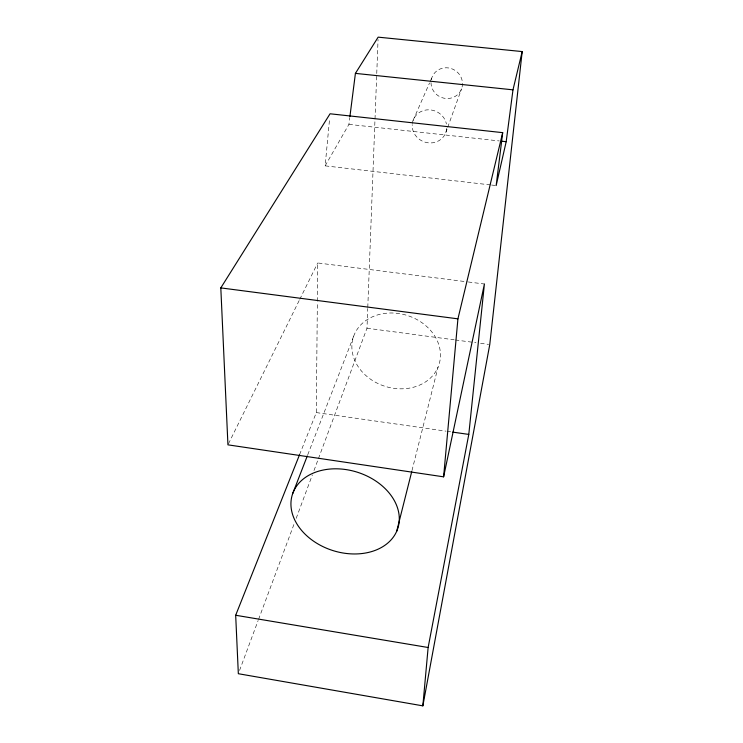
<?xml version="1.0" encoding="UTF-8"?>
<svg xmlns="http://www.w3.org/2000/svg" width="743" height="743" viewBox="0 0 743 743"><rect width="100%" height="100%" fill="white"/><g stroke="black" fill="none" stroke-linecap="round" stroke-linejoin="round"><path stroke-width="0.56" stroke-dasharray="3.71 2.79" d="M299.587 454.632L316.314 412.588L317.345 302.392M317.354 301.231L317.716 262.957L467.161 281.829M318.441 458.598L366.986 328.22L367.739 308.512M367.785 307.351L378.057 39.472M490.417 184.905L325.137 165.856L329.53 119.447M325.137 165.856L348.922 124.369L349.786 117.57M411.984 470.588L438.054 367.144A44.961 37.131 17.7 0 0 387.725 313.1A44.961 37.131 17.7 0 0 362.742 372.466A44.961 37.131 17.7 0 0 438.054 367.144M445.8 132.607L447.332 128.335M447.723 127.267L461.561 88.807M239.552 670.455L258.155 620.479M258.564 619.393L294.572 522.7M296.188 518.354L312.366 474.898M313.992 470.551L318.032 459.685M307.732 454.79L353.677 336.226M413.062 120.44L429.547 82.937M430.011 81.897L431.841 77.727M228.454 443.803L299.253 300.376M299.763 299.336L317.716 262.957M348.922 124.369L499.305 140.947M491.569 185.035L496.157 185.564M468.313 281.978L484.408 284.002M366.986 328.22L454.196 339.811M455.338 339.969L475.994 342.709M480.582 343.322L488.615 344.39M316.314 412.588L445.856 431.135M447.007 431.293L451.586 431.952M431.311 79.65A15.872 15.222 28.3 0 1 456.304 71.282A15.872 15.222 28.3 0 1 453.713 97.166A15.872 15.222 28.3 0 1 431.014 82.631M446.71 128.418A17.47 16.365 25.2 0 1 428.377 142.851A17.47 16.365 25.2 0 1 412.226 124.638M412.328 123.57A17.47 16.365 25.2 0 1 428.869 109.815A17.47 16.365 25.2 0 1 446.441 124.072"/><path stroke-width="1.11" d="M299.587 454.632L235.68 615.26L238.336 673.715L422.851 705.85L428.135 647.506L468.787 434.414L484.408 284.002L443.608 476.83L227.943 444.843L220.81 287.894L330.068 113.781L502.695 132.653L496.157 185.564L506.187 141.709L512.986 89.838L522.19 51.573L378.15 37.15L355.414 73.381L349.925 116.437M443.608 476.83L457.929 318.84L502.695 132.653M522.19 51.573L489.767 344.538L422.851 705.85M396.688 531.301A55.363 41.041 17.8 0 0 333.709 468.833A55.363 41.041 17.8 0 0 304.936 534.022A55.363 41.041 17.8 0 0 396.688 531.301L411.706 471.712M292.696 493.593L307.314 455.868M355.414 73.381L512.986 89.838M501.599 141.198L506.187 141.709M220.81 287.894L457.929 318.84M452.738 432.12L468.787 434.414M235.68 615.26L428.135 647.506"/></g></svg>
